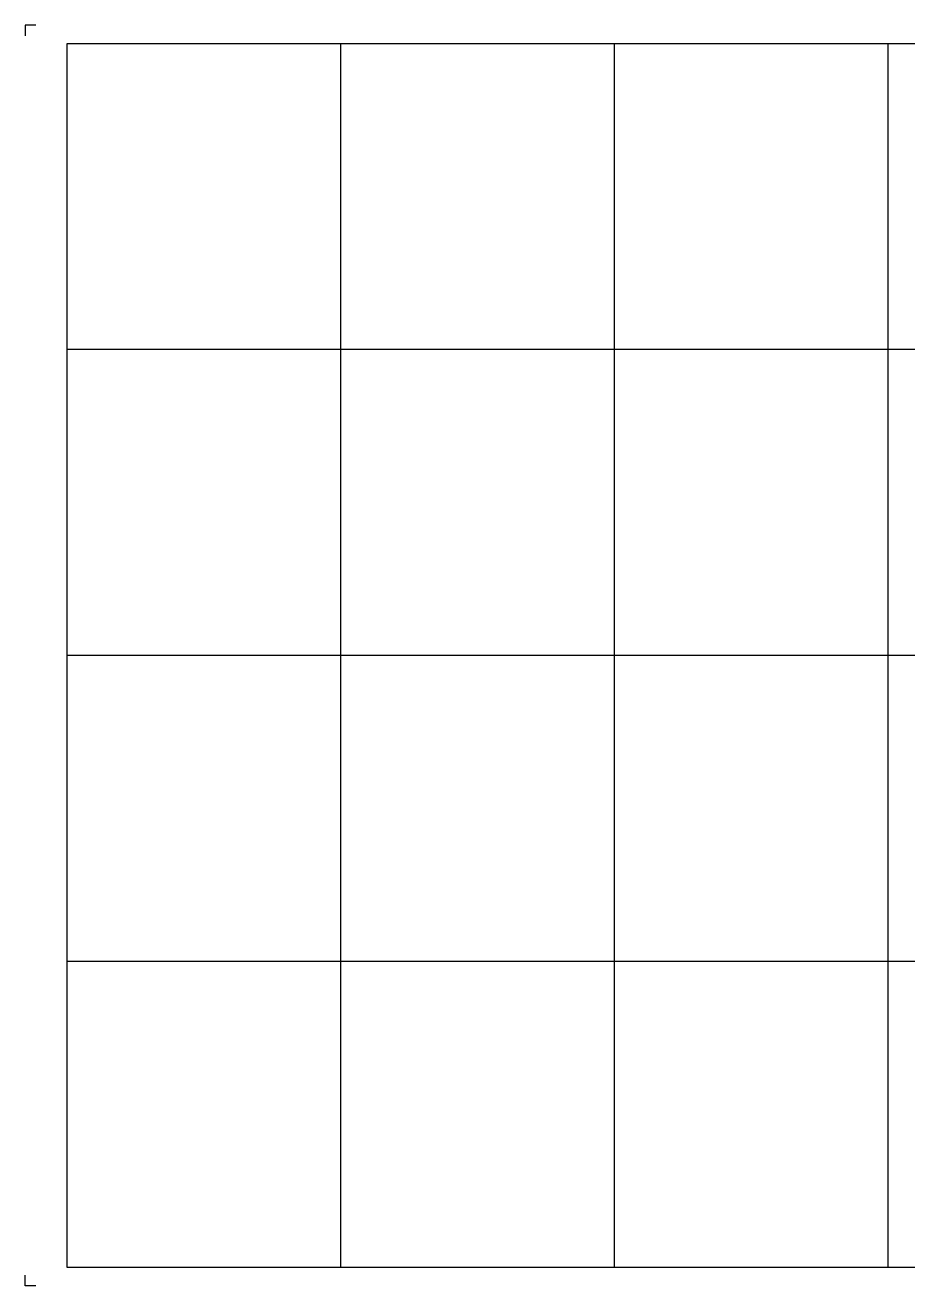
# Paper-space layout '30x42 (eng)' of a CAD drawing. Header units: inches. Extents: x 0 to 42, y 0 to 30.
# Drawn here: x 0 to 21, y 0 to 30 of the extents above; entities that cross this region are included whole.
import ezdxf
from ezdxf.enums import TextEntityAlignment as Align

# ---------------------------------------------------------------- set-up
doc = ezdxf.new("R2010")
doc.units = ezdxf.units.IN
doc.header["$LTSCALE"] = 0.5
doc.header["$MEASUREMENT"] = 0
doc.layers.get('Defpoints').update_dxf_attribs({"color": 27})
doc.layers.add('G-Anno-Nplt', color=140, linetype='Continuous', plot=False)
doc.layers.add('G-Anno-Ttlb', color=7, linetype='Continuous')
doc.styles.add('Arial', font='arial.ttf', dxfattribs={"width": 0.85})
doc.styles.add('Arial Bold', font='arialbd.ttf', dxfattribs={"width": 0.85})

# ---------------------------------------------------------------- blocks, each defined once
blk = doc.blocks.new('BORDER30x42 (eng)')
at = {"layer": 'G-Anno-Nplt'}
for points in [[(0.25, 30), (0, 30), (0, 29.75)], [(0.25, 0), (0, 0), (0, 0.25)]]:
    blk.add_lwpolyline(points, dxfattribs=at)
at = {"layer": 'G-Anno-Ttlb'}
blk.add_lwpolyline([(38.562, 0.437), (1, 0.437), (1, 29.562), (38.562, 29.562), (38.562, 0.437)], dxfattribs=at)
blk.add_lwpolyline([(38.562, 0.437), (1, 0.437), (1, 29.562), (38.562, 29.562), (38.562, 0.437)], dxfattribs=at)
at = {"style": 'Arial', "width": 0.85, "flags": 8}
for tag, p, height, rotation in [('PROJECTNAME1_001', (39.188, 13.357), 0.25, 90), ('PROJECTNAME2_001', (39.563, 13.357), 0.25, 90), ('PROJECTNAME3_001', (39.938, 13.357), 0.25, 90), ('PROJECTADDRESS1_001', (40.438, 13.44), 0.188, 90), ('PROJECTADDRESS2_001', (40.75, 13.44), 0.188, 90), ('PROJECTADDRESS3_001', (41.063, 13.44), 0.188, 90), ('MILESTONE_001', (39.829, 7.758), 0.188, 45)]:
    blk.add_attdef(tag, p, '', height=height, rotation=rotation, dxfattribs=at)
at = {"style": 'Arial Bold', "width": 0.85, "flags": 8}
for tag, p, height in [('DATE_001', (39.69, 6.218), 0.188), ('PROJECT#_001', (39.116, 3.75), 0.125), ('SHEETNAME_001', (39.69, 3.156), 0.188), ('SHT#_001', (39.031, 0.906), 0.688)]:
    blk.add_attdef(tag, p, '', height=height, dxfattribs=at)
at = {"color": 4, "width": 0.85}
for tag, height, style, p in [('REV#1', 0.0938, 'Arial', (38.781, 5.654)), ('REVDRW#1', 0.0938, 'Arial', (40.5, 5.654)), ('REVDATE#1', 0.0938, 'Arial', (40.969, 5.654)), ('REV#2', 0.0938, 'Arial', (38.781, 5.342)), ('REVDRW#2', 0.0938, 'Arial', (40.5, 5.342)), ('REVDATE#2', 0.0938, 'Arial', (40.969, 5.342)), ('REV#3', 0.0938, 'Arial', (38.781, 5.029)), ('REVDRW#3', 0.0938, 'Arial', (40.5, 5.029)), ('REVDATE#3', 0.0938, 'Arial', (40.969, 5.029)), ('REV#4', 0.0938, 'Arial', (38.781, 4.717)), ('REVDRW#4', 0.0938, 'Arial', (40.5, 4.717)), ('REVDATE#4', 0.0938, 'Arial', (40.969, 4.717)), ('REV#5', 0.0938, 'Arial', (38.781, 4.404)), ('REVDRW#5', 0.0938, 'Arial', (40.5, 4.404)), ('REVDATE#5', 0.0938, 'Arial', (40.969, 4.404)), ('AUTHOR', 0.125, 'Arial Bold', (40.57, 3.812))]:
    blk.add_attdef(tag, text='', height=height, dxfattribs=dict(at, style=style)).set_placement(p, align=Align.MIDDLE_CENTER)
at = {"color": 4, "style": 'Arial', "width": 0.85}
for tag, p in [('REVDESC#1-1', (38.989, 5.654)), ('REVDESC#1-2', (38.989, 5.531)), ('REVDESC#2-1', (38.989, 5.342)), ('REVDESC#2-2', (38.989, 5.219)), ('REVDESC#3-1', (38.989, 5.029)), ('REVDESC#3-2', (38.989, 4.906)), ('REVDESC#4-1', (38.989, 4.717)), ('REVDESC#4-2', (38.989, 4.594)), ('REVDESC#5-1', (38.989, 4.404)), ('REVDESC#5-2', (38.989, 4.281))]:
    blk.add_attdef(tag, text='', height=0.0938, dxfattribs=at).set_placement(p, align=Align.MIDDLE_LEFT)

psp = doc.layouts.new('30x42 (eng)')

# ---------------------------------------------------------------- linework, layer by layer
at = {"layer": 'Defpoints'}
for p, q in [((7.512, 0.438), (7.512, 29.563)), ((14.025, 0.438), (14.025, 29.563)), ((20.537, 0.438), (20.537, 29.563)), ((33.562, 22.281), (1, 22.281)), ((33.562, 15), (1, 15)), ((33.562, 7.719), (1, 7.719))]:
    psp.add_line(p, q, dxfattribs=at)

# ---------------------------------------------------------------- block references
psp.add_blockref('BORDER30x42 (eng)', (0, 0))

doc.saveas('drawing.dxf')
